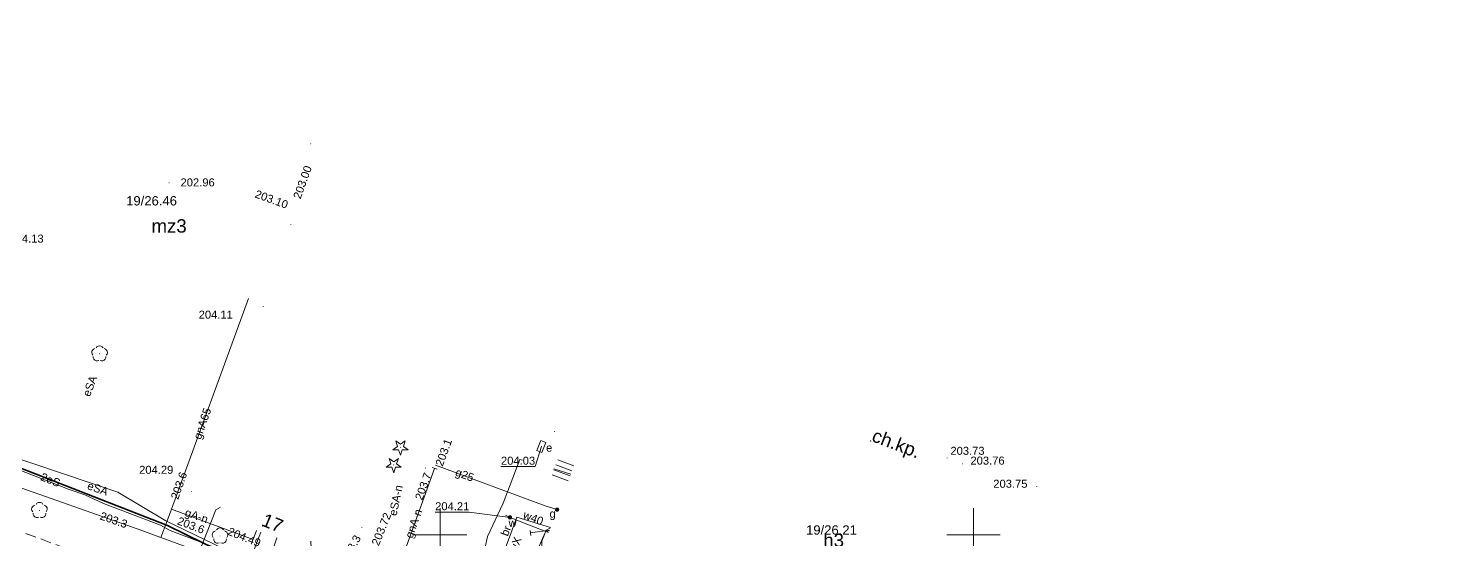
# Model space of a CAD drawing. Extents: x 0 to 7423283, y 0 to 5548300.
# Drawn here: x 7422411.4 to 7422544.1, y 5548249.5 to 5548297.5 of the extents above; entities that cross this region are included whole.
import ezdxf
from ezdxf.enums import TextEntityAlignment as Align

# ---------------------------------------------------------------- set-up
doc = ezdxf.new("R2010")
doc.units = 0
doc.header["$PDSIZE"] = 0.75
doc.linetypes.add('PRZER2-1', pattern=[3, 2, -1])
doc.linetypes.add('PRZER3-1', pattern=[4, 3, -1])
doc.layers.get('0').update_dxf_attribs({"linetype": 'CONTINUOUS', "lineweight": 13})
for name, color, linetype, lineweight, true_color in [('EGBB01_O', 7, 'CONTINUOUS', 50, 0x0a0909), ('OBOP01', 7, 'CONTINUOUS', 18, 0x008000), ('OBOP02', 7, 'CONTINUOUS', 18, 0x008000), ('SUOP03', 1, 'CONTINUOUS', 35, 0xff0000), ('SUPE03', 1, 'CONTINUOUS', 18, 0xff0000), ('SUPE03_O', 1, 'CONTINUOUS', 18, 0xff0000), ('SUPE04', 1, 'CONTINUOUS', 18, 0xff0000), ('SUPG04', 7, 'CONTINUOUS', 18, 0xbfbf00), ('SUPG04_O', 7, 'CONTINUOUS', 18, 0xbfbf00), ('SUPG05', 7, 'CONTINUOUS', 18, 0xbfbf00), ('SUPG05_O', 7, 'CONTINUOUS', 18, 0xbfbf00), ('SUPK03', 7, 'CONTINUOUS', 18, 0x803300), ('SUPW03', 5, 'CONTINUOUS', 18, 0x0000ff), ('SUPW03_O', 5, 'CONTINUOUS', 18, 0x0000ff), ('SUUS15', 7, 'CONTINUOUS', 18, 0xff9100), ('SUUS15_O', 7, 'CONTINUOUS', 18, 0xff9100), ('SUXX_01', 7, 'CONTINUOUS', 18, 0x0a0909)]:
    doc.layers.add(name, color=color, linetype=linetype, lineweight=lineweight, true_color=true_color)
for name, color, linetype, lineweight in [('EGBS10', 7, 'CONTINUOUS', 18), ('GEPADR', 7, 'CONTINUOUS', 18), ('GEPADR_O', 7, 'CONTINUOUS', 18), ('GSLKOC', 7, 'CONTINUOUS', 18), ('GTGETI_O', 7, 'CONTINUOUS', 18), ('KTCR02', 7, 'PRZER2-1', 18), ('KTPL01_O', 7, 'PRZER3-1', 18), ('RTPW02', 7, 'CONTINUOUS', 13), ('RTPW02_O', 7, 'CONTINUOUS', 13)]:
    doc.layers.add(name, color=color, linetype=linetype, lineweight=lineweight)
for name, color, linetype, true_color in [('SUPS01_02', 7, 'CONTINUOUS', 0xd200d2), ('SUPS01_03', 1, 'CONTINUOUS', 0xff0000), ('SUPS01_03_O', 1, 'CONTINUOUS', 0xff0000), ('SUPS01_04', 7, 'CONTINUOUS', 0xffd900), ('SUPS01_04_O', 7, 'CONTINUOUS', 0xffd900), ('SUPS01_07', 7, 'CONTINUOUS', 0xff9100), ('SUPS01_07_O', 7, 'CONTINUOUS', 0xff9100), ('SUPS01_08', 5, 'CONTINUOUS', 0x0000ff), ('SUPS01_08_O', 5, 'CONTINUOUS', 0x0000ff), ('SUUS25', 7, 'CONTINUOUS', 0x0a0909), ('SUUS25_O', 7, 'CONTINUOUS', 0x0a0909)]:
    doc.layers.add(name, color=color, linetype=linetype, true_color=true_color)
doc.styles.add('GEO-INFO', font='Arial')

# ---------------------------------------------------------------- blocks, each defined once
blk = doc.blocks.new('POINT')
at = {"color": 0}
blk.add_point((0, 0), dxfattribs=at)
blk = doc.blocks.new('PION_C')
at = {"color": 0}
blk.add_lwpolyline([(0, 0.5), (0, -0.5)], dxfattribs=at)
blk = doc.blocks.new('KOLO')
blk.add_hatch(color=0).paths.add_polyline_path([(0, 0.5), (-0.12941, 0.482963), (-0.25, 0.433013), (-0.353553, 0.353553), (-0.433013, 0.25), (-0.482963, 0.12941), (-0.5, 0), (-0.482963, -0.12941), (-0.433013, -0.25), (-0.353553, -0.353553), (-0.25, -0.433013), (-0.12941, -0.482963), (0, -0.5), (0.12941, -0.482963), (0.25, -0.433013), (0.353553, -0.353553), (0.433013, -0.25), (0.482963, -0.12941), (0.5, 0), (0.482963, 0.12941), (0.433013, 0.25), (0.353553, 0.353553), (0.25, 0.433013), (0.12941, 0.482963)])
blk = doc.blocks.new('SPDLP')
blk.add_hatch(color=0).paths.add_polyline_path([(-0.09, 0), (-0.085595, -0.027812), (-0.072812, -0.052901), (-0.052901, -0.072812), (-0.027812, -0.085595), (0, -0.09), (0.027812, -0.085595), (0.052901, -0.072812), (0.072812, -0.052901), (0.085595, -0.027812), (0.09, 0), (0.085595, 0.027812), (0.072812, 0.052901), (0.052901, 0.072812), (0.027812, 0.085595), (0, 0.09), (-0.027812, 0.085595), (-0.052901, 0.072812), (-0.072812, 0.052901), (-0.085595, 0.027812)])
at = {"color": 0}
for points in [[(-1.292703, 0.137547), (-1.355024, 0.389802), (-1.327532, 0.648184), (-1.213525, 0.881678), (-1.026689, 1.062258), (-0.78945, 1.168249), (-0.530282, 1.186929)], [(-0.268652, 1.271938), (-0.048001, 1.40916), (0.20623, 1.462858), (0.463525, 1.426585), (0.693003, 1.304695), (0.867117, 1.11182), (0.964971, 0.871109)], [(1.126667, 0.648554), (1.325358, 0.481106), (1.454989, 0.255912), (1.5, 0), (1.454989, -0.255912), (1.325358, -0.481106), (1.126667, -0.648554)], [(-0.530282, -1.186929), (-0.78945, -1.168249), (-1.026689, -1.062258), (-1.213525, -0.881678), (-1.327532, -0.648184), (-1.355024, -0.389802), (-1.292703, -0.137547)], [(0.964971, -0.871109), (0.867117, -1.11182), (0.693003, -1.304695), (0.463525, -1.426585), (0.20623, -1.462858), (-0.048001, -1.40916), (-0.268652, -1.271938)]]:
    blk.add_lwpolyline(points, dxfattribs=at)
blk = doc.blocks.new('SPDIP')
blk.add_hatch(color=0).paths.add_polyline_path([(-0.09, 0), (-0.085595, -0.027812), (-0.072812, -0.052901), (-0.052901, -0.072812), (-0.027812, -0.085595), (0, -0.09), (0.027812, -0.085595), (0.052901, -0.072812), (0.072812, -0.052901), (0.085595, -0.027812), (0.09, 0), (0.085595, 0.027812), (0.072812, 0.052901), (0.052901, 0.072812), (0.027812, 0.085595), (0, 0.09), (-0.027812, 0.085595), (-0.052901, 0.072812), (-0.072812, 0.052901), (-0.085595, 0.027812)])
at = {"color": 0}
blk.add_lwpolyline([(0.177062, -0.544942), (-0.463555, -1.426676), (-0.463555, -0.336792), (-1.500096, 0), (-0.463555, 0.336792), (-0.463555, 1.426676), (0.177062, 0.544942), (1.213603, 0.881734), (0.572986, 0), (1.213603, -0.881734)], close=True, dxfattribs=at)
blk = doc.blocks.new('PROSTOKAT2-1_PELNY')
at = {"color": 0}
blk.add_lwpolyline([(1, 0.5), (1, -0.5), (-1, -0.5), (-1, 0.5)], close=True, dxfattribs=at)

msp = doc.modelspace()

# ---------------------------------------------------------------- linework, layer by layer
at = {"color": 7, "linetype": 'Continuous', "lineweight": 13, "elevation": 100, "flags": 128}
for points in [[(7422450, 5548247.5), (7422450, 5548252.5)], [(7422500, 5548247.5), (7422500, 5548252.5)], [(7422447.5, 5548250), (7422452.5, 5548250)], [(7422497.5, 5548250), (7422502.5, 5548250)]]:
    msp.add_lwpolyline(points, dxfattribs=at)
at = {"layer": 'EGBS10', "color": 7, "linetype": 'Continuous', "lineweight": 18, "elevation": 10.26, "flags": 128}
for points in [[(7422460.848, 5548256.538), (7422462.353, 5548255.974)], [(7422461.025, 5548257.006), (7422462.528, 5548256.442)], [(7422460.495, 5548255.603), (7422462.002, 5548255.038)], [(7422460.671, 5548256.071), (7422462.177, 5548255.506)]]:
    msp.add_lwpolyline(points, dxfattribs=at)
at = {"layer": 'KTCR02', "color": 7, "linetype": 'PRZER2-1', "lineweight": 18, "ltscale": 0.5, "elevation": 10.18}
msp.add_lwpolyline([(7422284.23, 5548297.47), (7422284.11, 5548297.14), (7422294.84, 5548293.46), (7422296.27, 5548293), (7422311.29, 5548287.66), (7422325.31, 5548282.64), (7422327.7, 5548281.77), (7422338.46, 5548277.72), (7422341.44, 5548276.65), (7422353.47, 5548272.02), (7422373.99, 5548264.23), (7422406.97, 5548251.71), (7422440.83, 5548238.97), (7422440.96, 5548239.31), (7422442.64, 5548238.63)], dxfattribs=at)
at = {"layer": 'SUOP03', "color": 1, "linetype": 'Continuous', "lineweight": 35, "true_color": 0xff0000, "elevation": 10.18}
msp.add_lwpolyline([(7422396.1, 5548262.3), (7422402.52, 5548259.43), (7422424.45, 5548250.85), (7422429.42, 5548248.41), (7422434.23, 5548246.79), (7422438.87, 5548245.55)], dxfattribs=at)
at = {"layer": 'SUPE03', "color": 1, "linetype": 'Continuous', "lineweight": 18, "true_color": 0xff0000, "elevation": 10.18}
for points in [[(7422397.93, 5548261.03), (7422415.22, 5548254.25), (7422416.69, 5548253.74), (7422418.45, 5548252.92), (7422423.79, 5548250.9), (7422424.69, 5548250.39), (7422431.03, 5548247.98), (7422437.4, 5548245.34)], [(7422419.78, 5548253.98), (7422404.01, 5548259.31), (7422403.18, 5548257.55), (7422400.42, 5548252.05)], [(7422440.93, 5548246.1), (7422438.91, 5548245.68), (7422437.64, 5548245.64), (7422434.14, 5548246.56), (7422424.29, 5548251.3), (7422419.78, 5548253.98)]]:
    msp.add_lwpolyline(points, dxfattribs=at)
at = {"layer": 'SUPE04', "color": 1, "linetype": 'Continuous', "lineweight": 18, "true_color": 0xff0000, "elevation": 10.18}
for points in [[(7422457.71, 5548256.98), (7422457.47, 5548257.05), (7422455.91, 5548252.96), (7422454.44, 5548249.83), (7422454.21, 5548248.84), (7422449.93, 5548237.81), (7422449.2, 5548235.61), (7422448.6, 5548232.95), (7422449.81, 5548231.72), (7422450.79, 5548230.88)], [(7422460.65, 5548256.18), (7422462.24, 5548255.67)], [(7422454.54, 5548248.16), (7422456.54, 5548247.32), (7422458.31, 5548246.92), (7422458.57, 5548247.3), (7422459.89, 5548250.26), (7422460.22, 5548250.35)], [(7422458.46, 5548250.16), (7422460.25, 5548250.43)]]:
    msp.add_lwpolyline(points, dxfattribs=at)
at = {"layer": 'SUPG04', "color": 52, "linetype": 'Continuous', "lineweight": 18, "true_color": 0xbfbf00, "elevation": 10.18}
for points in [[(7422424.81, 5548252.39), (7422432.04, 5548272.14)], [(7422423.81, 5548249.74), (7422421.69, 5548250.52), (7422409.12, 5548254.97), (7422393.97, 5548260.58), (7422386.31, 5548263.36)], [(7422449.48, 5548256.22), (7422443.25, 5548238.97), (7422442.81, 5548238.73), (7422442.95, 5548238.23), (7422442.64, 5548237.15), (7422441.74, 5548234.81)], [(7422423.81, 5548249.74), (7422424.43, 5548251.31), (7422424.81, 5548252.39)], [(7422423.81, 5548249.74), (7422430.88, 5548247.15), (7422434.4, 5548245.84), (7422437.11, 5548240.99), (7422437.39, 5548240.69), (7422438.62, 5548238.25), (7422455.64, 5548232.44), (7422468.78, 5548226.77), (7422469.75, 5548226.44), (7422479.09, 5548222.54), (7422498.36, 5548215.24), (7422501.61, 5548214.07), (7422502.51, 5548213.18), (7422513.7, 5548208.74), (7422523.67, 5548205.22), (7422532.1, 5548201.54), (7422536.83, 5548199.57), (7422562.12, 5548189.9), (7422564.31, 5548189.28), (7422572.13, 5548186.71), (7422586.57, 5548181.53), (7422597.63, 5548177.35), (7422602.18, 5548175.64)]]:
    msp.add_lwpolyline(points, dxfattribs=at)
at = {"layer": 'SUPG05', "color": 52, "linetype": 'Continuous', "lineweight": 18, "true_color": 0xbfbf00, "elevation": 10.18}
for points in [[(7422449.56, 5548256.51), (7422459.84, 5548252.72)], [(7422424.81, 5548252.39), (7422432.48, 5548249.55), (7422432.8, 5548250.4)], [(7422459.84, 5548252.72), (7422460.96, 5548252.35)]]:
    msp.add_lwpolyline(points, dxfattribs=at)
at = {"layer": 'SUPK03', "color": 36, "linetype": 'Continuous', "lineweight": 18, "true_color": 0x803300, "elevation": 10.18}
for points in [[(7422429.43, 5548252.59), (7422428.98, 5548252.32), (7422426.77, 5548246.71), (7422438.23, 5548241.99), (7422437.87, 5548249.39)], [(7422425.5, 5548230.2), (7422433.2, 5548250.25)]]:
    msp.add_lwpolyline(points, dxfattribs=at)
at = {"layer": 'SUPS01_03_O', "color": 1, "linetype": 'Continuous', "lineweight": 9, "true_color": 0xff0000, "elevation": 10.8, "flags": 128}
msp.add_lwpolyline([(7422455.7, 5548256.387), (7422458.903, 5548256.387), (7422459.49, 5548258.26)], dxfattribs=at)
at = {"layer": 'SUPS01_08_O', "color": 5, "linetype": 'Continuous', "lineweight": 9, "true_color": 0x0000ff, "elevation": 10.8, "flags": 128}
msp.add_lwpolyline([(7422449.53, 5548252.117), (7422452.733, 5548252.117), (7422456.55, 5548251.62)], dxfattribs=at)
at = {"layer": 'SUPW03', "color": 5, "linetype": 'Continuous', "lineweight": 18, "true_color": 0x0000ff, "elevation": 10.18}
for points in [[(7422453.58, 5548240.64), (7422453.96, 5548242.9), (7422457.19, 5548251.63), (7422460.34, 5548250.67)], [(7422460.16, 5548250.2), (7422458.38, 5548250.9), (7422456.55, 5548251.62), (7422456.12, 5548251.83)], [(7422434.71, 5548249.69), (7422430.87, 5548238.52)], [(7422460.33, 5548250.64), (7422459.94, 5548250.43), (7422459.53, 5548249.39), (7422459.53, 5548248.66), (7422459.11, 5548247.22), (7422458.78, 5548246.55), (7422455.98, 5548238.92), (7422456.1, 5548238.68), (7422458.91, 5548236.44), (7422459.81, 5548236.17), (7422464.98, 5548234.18), (7422494.09, 5548223.38)]]:
    msp.add_lwpolyline(points, dxfattribs=at)

# ---------------------------------------------------------------- block references
at = {"layer": 'GEPADR', "color": 7, "lineweight": 18, "rotation": 90}
msp.add_blockref('POINT', (7422433.363, 5548250.806, 10.28), dxfattribs=at)
at = {"layer": 'GSLKOC', "color": 7, "lineweight": 18, "xscale": 0.5, "yscale": 0.5, "rotation": 90}
msp.add_blockref('POINT', (7422490.36, 5548258.79, 10.18), dxfattribs=at)
at = {"layer": 'OBOP01', "color": 96, "lineweight": 18, "true_color": 0x008000, "xscale": 0.5, "yscale": 0.5, "rotation": 90}
for p in [(7422446.28, 5548258.19, 10.12), (7422445.65, 5548256.55, 10.12)]:
    msp.add_blockref('SPDIP', p, dxfattribs=at)
at = {"layer": 'OBOP02', "color": 96, "lineweight": 18, "true_color": 0x008000, "xscale": 0.5, "yscale": 0.5, "rotation": 90}
for p in [(7422418.08, 5548266.96, 10.12), (7422412.45, 5548252.28, 10.12), (7422429.37, 5548249.88, 10.12)]:
    msp.add_blockref('SPDLP', p, dxfattribs=at)
at = {"layer": 'RTPW02', "color": 7, "lineweight": 13, "xscale": 0.09, "yscale": 0.09, "rotation": 90}
for p in [(7422424.6, 5548282.98, 10.2), (7422436, 5548279.06, 10.2), (7422433.41, 5548271.4, 10.2), (7422460.724, 5548259.682, 10.2), (7422497.52, 5548257.19, 10.2), (7422498.97, 5548256.65, 10.2), (7422426.69, 5548254.03, 10.2), (7422505.92, 5548254.51, 10.2)]:
    msp.add_blockref('KOLO', p, dxfattribs=at)
at = {"layer": 'SUPS01_02', "color": 212, "lineweight": 5, "true_color": 0xd200d2, "xscale": 0.09, "yscale": 0.09, "rotation": 90}
msp.add_blockref('KOLO', (7422493.84, 5548257.46, 10.24), dxfattribs=at)
at = {"layer": 'SUPS01_03', "color": 1, "lineweight": 5, "true_color": 0xff0000, "xscale": 0.09, "yscale": 0.09, "rotation": 90}
for p in [(7422437.87, 5548286.64, 10.24), (7422459.49, 5548258.26, 10.24), (7422442.66, 5548250.66, 10.24)]:
    msp.add_blockref('KOLO', p, dxfattribs=at)
at = {"layer": 'SUPS01_04', "color": 40, "lineweight": 5, "true_color": 0xffd900, "xscale": 0.09, "yscale": 0.09, "rotation": 90}
for p in [(7422449.48, 5548256.22, 10.24), (7422424.43, 5548251.31, 10.24), (7422421.69, 5548250.52, 10.24)]:
    msp.add_blockref('KOLO', p, dxfattribs=at)
at = {"layer": 'SUPS01_07', "color": 30, "lineweight": 5, "true_color": 0xff9100, "xscale": 0.09, "yscale": 0.09, "rotation": 90}
msp.add_blockref('KOLO', (7422448.64, 5548256.23, 10.24), dxfattribs=at)
at = {"layer": 'SUPS01_08', "color": 5, "lineweight": 5, "true_color": 0x0000ff, "xscale": 0.09, "yscale": 0.09, "rotation": 90}
msp.add_blockref('KOLO', (7422456.55, 5548251.62, 10.24), dxfattribs=at)
at = {"layer": 'SUUS15', "color": 1, "lineweight": 18, "true_color": 0xff0000, "xscale": 0.5, "yscale": 0.5, "rotation": 68.92229576852911}
msp.add_blockref('PROSTOKAT2-1_PELNY', (7422459.49, 5548258.26, 10.24), dxfattribs=at)
at = {"layer": 'SUUS25', "color": 18, "lineweight": 5, "true_color": 0x0a0909, "xscale": 0.4, "yscale": 0.4}
for p, rotation in [((7422460.96, 5548252.35, 10.24), 246.5012172827693), ((7422456.55, 5548251.62, 10.24), 340.1146152544269)]:
    msp.add_blockref('KOLO', p, dxfattribs=dict(at, rotation=rotation))
at = {"layer": 'SUXX_01', "color": 18, "lineweight": 18, "true_color": 0x0a0909, "xscale": 0.5, "yscale": 0.5}
for p, rotation in [((7422449.48, 5548256.22, 10.24), 74.57783925036681), ((7422458.46, 5548250.16, 10.24), 8.615441020225006)]:
    msp.add_blockref('PION_C', p, dxfattribs=dict(at, rotation=rotation))

# ---------------------------------------------------------------- texts
at = {"layer": 'EGBB01_O', "color": 18, "linetype": 'Continuous', "lineweight": 0, "true_color": 0x0a0909, "style": 'GEO-INFO'}
for s, p in [('19/26.46', (7422422.955, 5548281.317, 10.8)), ('19/26.21', (7422486.675, 5548250.456, 10.8))]:
    msp.add_text(s, height=0.875, dxfattribs=at).set_placement(p, align=Align.MIDDLE)
for s, p in [('mz3', (7422422.95, 5548279.57, 10.8)), ('h3', (7422485.91, 5548250.1, 10.8))]:
    msp.add_text(s, height=1.25, dxfattribs=at).set_placement(p, align=Align.TOP_LEFT)
at = {"layer": 'GEPADR_O', "color": 7, "linetype": 'Continuous', "lineweight": 0, "style": 'GEO-INFO'}
msp.add_text('17', height=1.25, rotation=337.70263, dxfattribs=at).set_placement((7422434.06, 5548250.52, 10.8), align=Align.CENTER)
at = {"layer": 'GTGETI_O', "color": 7, "linetype": 'Continuous', "lineweight": 0, "style": 'GEO-INFO'}
msp.add_text('ch.kp.', height=1.25, rotation=339.21614, dxfattribs=at).set_placement((7422490.36, 5548258.79, 10.8))
at = {"layer": 'KTPL01_O', "color": 7, "linetype": 'Continuous', "lineweight": 0, "style": 'GEO-INFO'}
msp.add_text('br.', height=0.75, rotation=68.53239, dxfattribs=at).set_placement((7422456.2, 5548250.502, 10.8), align=Align.MIDDLE)
at = {"layer": 'RTPW02_O', "color": 7, "linetype": 'Continuous', "lineweight": 0, "style": 'GEO-INFO'}
for s, rotation, p in [('203.00', 70.17422, (7422436.91, 5548281.41, 10.8)), ('202.96', 359.99979, (7422425.67, 5548282.65, 10.8)), ('203.10', 339.92064, (7422432.57, 5548281.64, 10.8)), ('204.13', 359.99979, (7422409.64, 5548277.38, 10.8)), ('204.11', 359.99979, (7422427.37, 5548270.25, 10.8)), ('203.73', 359.99979, (7422497.82, 5548257.49, 10.8)), ('204.29', 359.99979, (7422421.79, 5548255.71, 10.8)), ('203.76', 359.99979, (7422499.7, 5548256.57, 10.8)), ('203.75', 359.99979, (7422501.84, 5548254.4, 10.8)), ('204.49', 337.98567, (7422430.021, 5548250.025, 10.8))]:
    msp.add_text(s, height=0.75, rotation=rotation, dxfattribs=at).set_placement(p)
at = {"layer": 'SUPE03_O', "color": 1, "linetype": 'Continuous', "lineweight": 0, "true_color": 0xff0000, "style": 'GEO-INFO'}
for s, rotation, p in [('eSA', 69.13044, (7422417.169, 5548262.877, 10.8)), ('eSA', 341.0392, (7422416.862, 5548254.287, 10.8)), ('eSA-n', 78.07247, (7422445.905, 5548251.713, 10.8))]:
    msp.add_text(s, height=0.75, rotation=rotation, dxfattribs=at).set_placement(p)
msp.add_text('2eS', height=0.75, rotation=338.63233, dxfattribs=at).set_placement((7422413.485, 5548255.14, 10.8), align=Align.MIDDLE)
at = {"layer": 'SUPG04_O', "color": 18, "linetype": 'Continuous', "lineweight": 0, "true_color": 0x0a0909, "style": 'GEO-INFO'}
for s, rotation, p in [('gnA65', 70.6358, (7422427.563, 5548258.864, 10.8)), ('gnA-n', 70.36909, (7422447.398, 5548249.601, 10.8))]:
    msp.add_text(s, height=0.75, rotation=rotation, dxfattribs=at).set_placement(p)
at = {"layer": 'SUPG05_O', "color": 18, "linetype": 'Continuous', "lineweight": 0, "true_color": 0x0a0909, "style": 'GEO-INFO'}
for s, rotation, p in [('g25', 339.55528, (7422451.358, 5548255.563, 10.8)), ('gA-n', 340.90629, (7422426.01, 5548251.779, 10.8))]:
    msp.add_text(s, height=0.75, rotation=rotation, dxfattribs=at).set_placement(p)
at = {"layer": 'SUPS01_03_O', "color": 1, "linetype": 'Continuous', "lineweight": 0, "true_color": 0xff0000, "style": 'GEO-INFO'}
for s, rotation, p in [('204.03', 359.99979, (7422455.7, 5548256.56)), ('203.6', 339.25371, (7422425.292, 5548250.994, 10.8)), ('203.72', 67.96356, (7422444.239, 5548248.901, 10.8)), ('203.3', 61.12568, (7422441.347, 5548247.395, 10.8))]:
    msp.add_text(s, height=0.75, rotation=rotation, dxfattribs=at).set_placement(p)
at = {"layer": 'SUPS01_04_O', "color": 18, "linetype": 'Continuous', "lineweight": 0, "true_color": 0x0a0909, "style": 'GEO-INFO'}
for s, rotation, p in [('203.1', 69.82523, (7422450.23, 5548256.35, 10.8)), ('203.6', 70.72894, (7422425.44, 5548253.242, 10.8)), ('203.3', 340.86225, (7422418.05, 5548251.454, 10.8))]:
    msp.add_text(s, height=0.75, rotation=rotation, dxfattribs=at).set_placement(p)
at = {"layer": 'SUPS01_07_O', "color": 30, "linetype": 'Continuous', "lineweight": 0, "true_color": 0xff9100, "style": 'GEO-INFO'}
msp.add_text('203.7', height=0.75, rotation=70.10624, dxfattribs=at).set_placement((7422448.32, 5548253.17, 10.8))
at = {"layer": 'SUPS01_08_O', "color": 5, "linetype": 'Continuous', "lineweight": 0, "true_color": 0x0000ff, "style": 'GEO-INFO'}
msp.add_text('204.21', height=0.75, rotation=359.99979, dxfattribs=at).set_placement((7422449.53, 5548252.29))
at = {"layer": 'SUPW03_O', "color": 5, "linetype": 'Continuous', "lineweight": 0, "true_color": 0x0000ff, "style": 'GEO-INFO'}
for s, rotation, p in [('w40', 338.48119, (7422457.7, 5548251.57, 10.8)), ('wX', 69.82914, (7422457.14, 5548248.25, 10.8))]:
    msp.add_text(s, height=0.75, rotation=rotation, dxfattribs=at).set_placement(p)
at = {"layer": 'SUUS15_O', "color": 1, "linetype": 'Continuous', "lineweight": 0, "true_color": 0xff0000, "style": 'GEO-INFO'}
msp.add_text('e', height=0.75, rotation=359.99979, dxfattribs=at).set_placement((7422459.93, 5548257.78, 10.8))
at = {"layer": 'SUUS25_O', "color": 18, "linetype": 'Continuous', "lineweight": 0, "true_color": 0x0a0909, "style": 'GEO-INFO'}
for s, p in [('w', (7422456.41, 5548250.74, 10.8)), ('g', (7422460.25, 5548251.6, 10.8))]:
    msp.add_text(s, height=0.75, rotation=359.99979, dxfattribs=at).set_placement(p)

doc.saveas('drawing.dxf')
